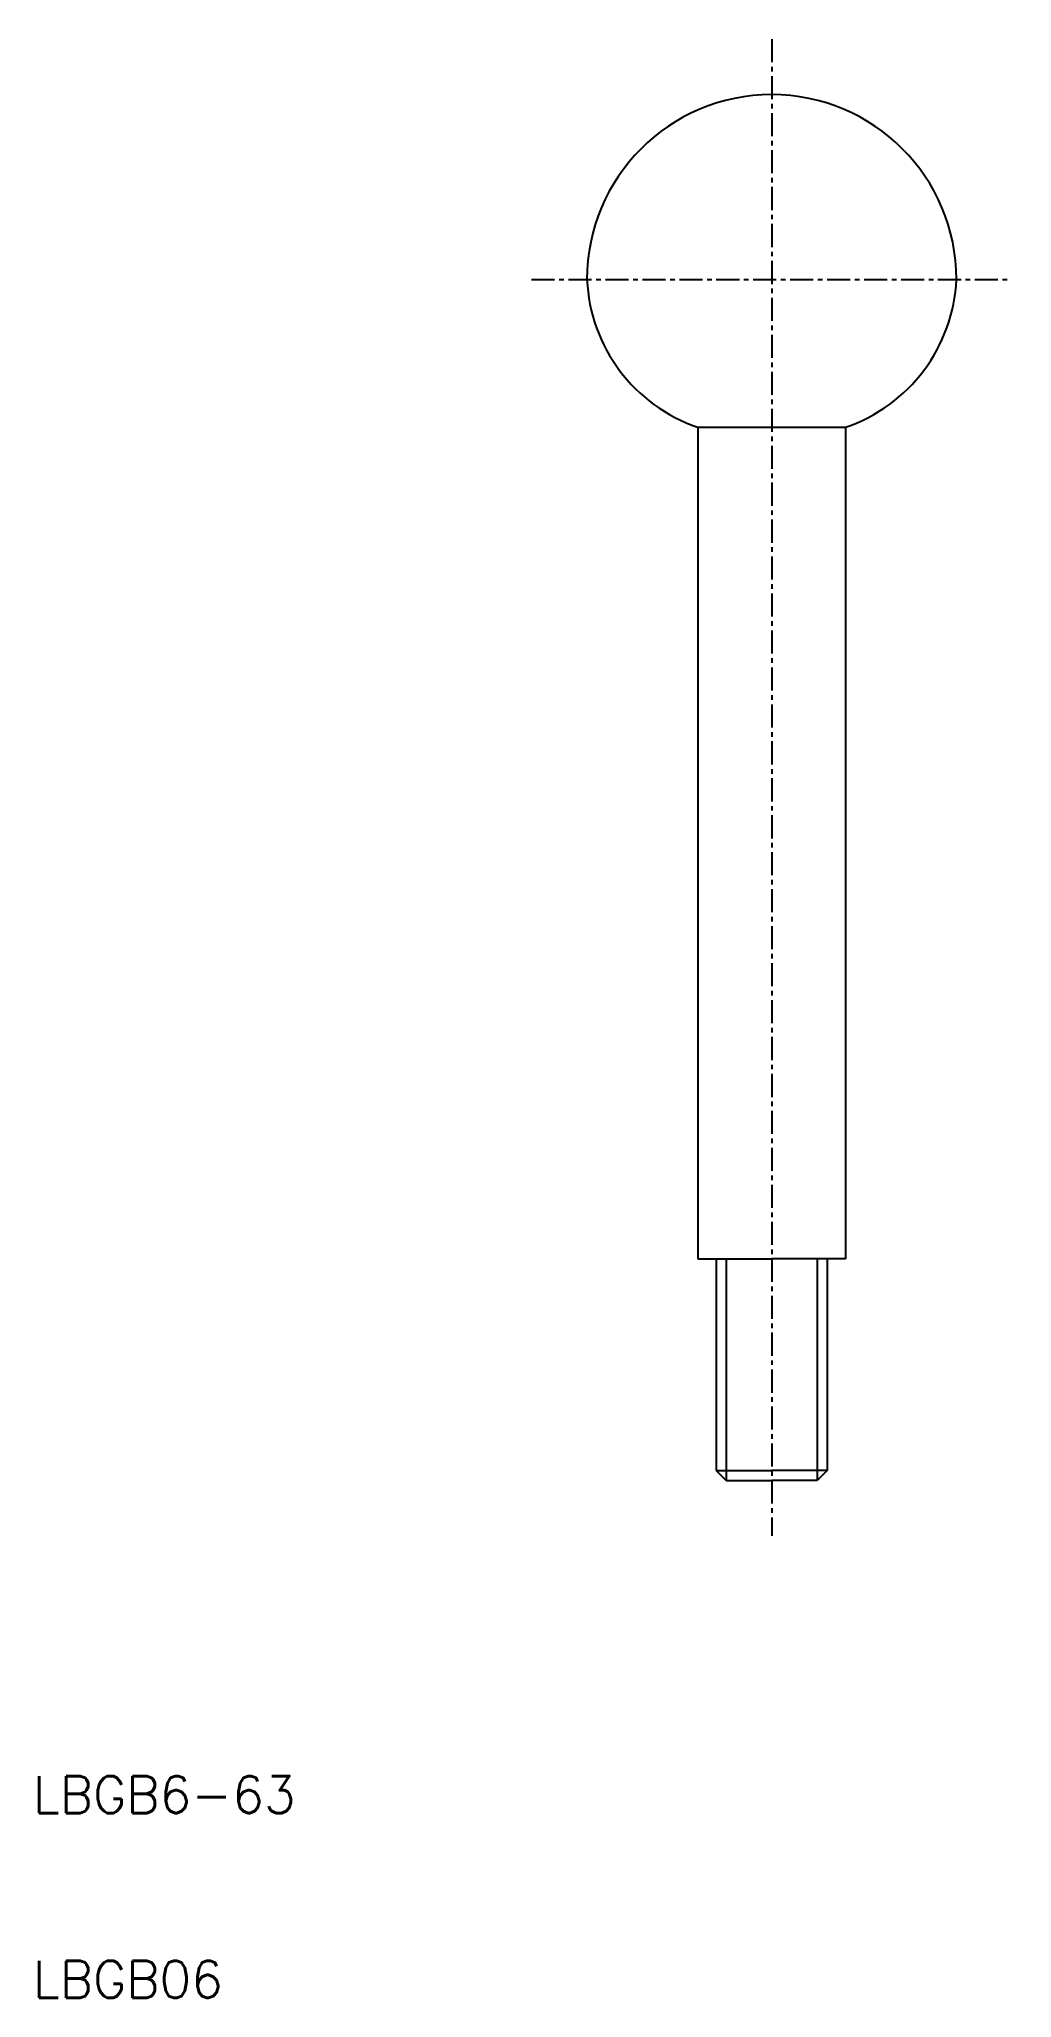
# Model space of a CAD drawing. Extents: x 10 to 63, y 10 to 116.
import ezdxf

# ---------------------------------------------------------------- set-up
doc = ezdxf.new("R2010")
doc.units = 0
doc.linetypes.add('CENTER', pattern=[2, 1.25, -0.25, 0.25, -0.25])
doc.layers.get('0').update_dxf_attribs({"linetype": 'CONTINUOUS'})
doc.layers.add('CENTER', color=1, linetype='CENTER')
doc.styles.get("Standard").update_dxf_attribs({"font": 'txt.shx', "bigfont": 'extfont.shx'})

msp = doc.modelspace()

# ---------------------------------------------------------------- linework, layer by layer
at = {"color": 7, "linetype": 'CONTINUOUS'}
for p, q in [((46, 95), (46, 50)), ((46, 95), (54, 95)), ((54, 95), (54, 50)), ((46, 50), (47, 50)), ((47, 50), (47, 38.54)), ((47, 50), (50, 50)), ((53, 50), (50, 50)), ((53, 50), (53, 38.54)), ((54, 50), (53, 50)), ((47, 38.54), (47.54, 38)), ((47, 38.54), (50, 38.54)), ((53, 38.54), (50, 38.54)), ((53, 38.54), (52.46, 38)), ((47.54, 38), (50, 38)), ((52.46, 38), (50, 38))]:
    msp.add_line(p, q, dxfattribs=at)
at = {"color": 3, "linetype": 'CONTINUOUS'}
for p, q in [((47.54, 50), (47.54, 38)), ((52.46, 50), (52.46, 38))]:
    msp.add_line(p, q, dxfattribs=at)
at = {"color": 7, "linetype": 'CONTINUOUS'}
for centre, radius, start, end in [((50, 103), 10, 0, 180), ((48.87, 103.4), 8.88, 182.601, 251.1388), ((51.13, 103.4), 8.88, 288.8612, 357.399)]:
    msp.add_arc(centre, radius, start, end, dxfattribs=at)
at = {"layer": 'CENTER', "color": 1, "linetype": 'CENTER'}
for p, q in [((50, 116), (50, 35)), ((37, 103), (63, 103))]:
    msp.add_line(p, q, dxfattribs=at)

# ---------------------------------------------------------------- texts
at = {"color": 7, "linetype": 'CONTINUOUS'}
for s, p in [('LBGB6-63', (10, 20)), ('LBGB06', (10, 10))]:
    msp.add_text(s, height=2, dxfattribs=at).set_placement(p)

doc.saveas('drawing.dxf')
